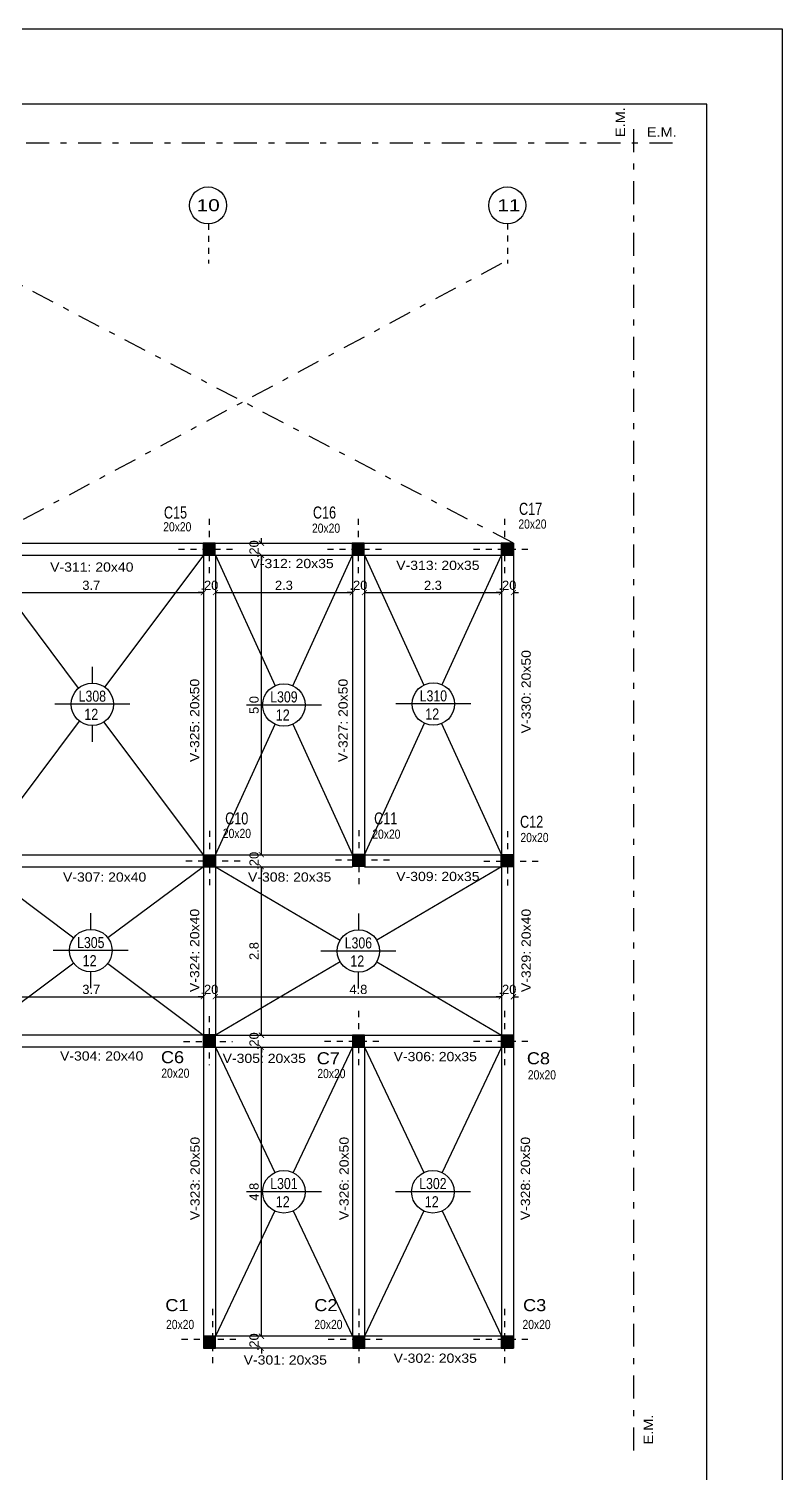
# Model space of a CAD drawing. Header units: millimetres. Extents: x 190.8 to 271.9, y 200.6 to 238.1.
# Drawn here: x 203.31 to 215.81, y 214.15 to 238.12 of the extents above; entities that cross this region are included whole.
import ezdxf
from ezdxf.enums import TextEntityAlignment as Align

# ---------------------------------------------------------------- set-up
doc = ezdxf.new("R2010")
doc.units = ezdxf.units.MM
doc.linetypes.add('DASHDOT', pattern=[25.4, 12.7, -6.35, 0, -6.35])
doc.linetypes.add('DASHDOT2', pattern=[0.5, 0.25, -0.125, 0, -0.125])
for name, color, linetype in [('COLUMNA RECT', 3, 'Continuous'), ('COLUMNA REF', 3, 'Continuous'), ('COLUMNAS EJES', 1, 'Continuous'), ('Cotas', 7, 'Continuous'), ('Ejes', 8, 'Continuous'), ('Pórticos', 3, 'Continuous'), ('Recuadro', 1, 'Continuous'), ('Textos', 2, 'Continuous'), ('VIG_DIMEN', 3, 'Continuous'), ('VIGAS', 5, 'Continuous')]:
    doc.layers.add(name, color=color, linetype=linetype)
doc.styles.get("Standard").update_dxf_attribs({"font": 'ARIAL.TTF'})
doc.dimstyles.get("Standard").update_dxf_attribs({"dimscale": 0.85, "dimtxt": 0.18, "dimasz": 0.1, "dimexe": 0.1, "dimexo": 0.06, "dimgap": 0.05, "dimtad": 1, "dimzin": 4, "dimdsep": 46, "dimtxsty": 'Standard', "dimblk1": 'ARCHTICK', "dimblk2": 'ARCHTICK', "dimsah": 1, "dimcen": 0.1, "dimse1": 1, "dimse2": 1, "dimclrd": 8, "dimclre": 8, "dimclrt": 1, "dimadec": 0, "dimazin": 1, "dimtfac": 1, "dimtix": 1, "dimtofl": 0, "dimtmove": 2, "dimatfit": 3, "dimldrblk": 'ARCHTICK', "dimfxl": 0, "dimtolj": 1, "dimtzin": 4, "dimarcsym": 0})

# ---------------------------------------------------------------- blocks, each defined once
blk = doc.blocks.new('_ARCHTICK')
at = {"color": 0, "linetype": 'ByBlock', "const_width": 0.15}
blk.add_lwpolyline([(-0.5, -0.5), (0.5, 0.5)], dxfattribs=at)
blk = doc.blocks.new('*D102')
at = {"layer": 'Cotas', "color": 8, "lineweight": -2}
blk.add_line((202.481, 228.765), (206.201, 228.765), dxfattribs=at)
at = {"layer": 'DEFPOINTS', "color": 0}
for p in [(202.481, 228.765), (206.201, 228.765), (206.201, 228.765)]:
    blk.add_point(p, dxfattribs=at)
at = {"layer": 'Cotas', "color": 8, "lineweight": -2, "xscale": 0.085, "yscale": 0.085, "zscale": 0.085, "rotation": 180}
blk.add_blockref('_ARCHTICK', (202.481, 228.765), dxfattribs=at)
at = {"layer": 'Cotas', "color": 8, "lineweight": -2, "xscale": 0.085, "yscale": 0.085, "zscale": 0.085}
blk.add_blockref('_ARCHTICK', (206.201, 228.765), dxfattribs=at)
at = {"layer": 'Cotas', "color": 1, "insert": (204.341, 228.885), "char_height": 0.153, "attachment_point": 5}
blk.add_mtext('\\A1;3.7', dxfattribs=at)
blk = doc.blocks.new('*D103')
at = {"layer": 'Cotas', "color": 8, "lineweight": -2}
for p, q in [((206.201, 228.765), (206.116, 228.765)), ((206.401, 228.765), (206.486, 228.765))]:
    blk.add_line(p, q, dxfattribs=at)
at = {"layer": 'DEFPOINTS', "color": 0}
for p in [(206.201, 228.765), (206.401, 228.765), (206.401, 228.765)]:
    blk.add_point(p, dxfattribs=at)
at = {"layer": 'Cotas', "color": 8, "lineweight": -2, "xscale": 0.085, "yscale": 0.085, "zscale": 0.085}
blk.add_blockref('_ARCHTICK', (206.201, 228.765), dxfattribs=at)
at = {"layer": 'Cotas', "color": 8, "lineweight": -2, "xscale": 0.085, "yscale": 0.085, "zscale": 0.085, "rotation": 180}
blk.add_blockref('_ARCHTICK', (206.401, 228.765), dxfattribs=at)
at = {"layer": 'Cotas', "color": 1, "insert": (206.301, 228.885), "char_height": 0.153, "attachment_point": 5}
blk.add_mtext('\\A1;.20', dxfattribs=at)
blk = doc.blocks.new('*D104')
at = {"layer": 'Cotas', "color": 8, "lineweight": -2}
blk.add_line((206.401, 228.765), (208.674, 228.765), dxfattribs=at)
at = {"layer": 'DEFPOINTS', "color": 0}
for p in [(206.401, 228.765), (208.674, 228.765), (208.674, 228.765)]:
    blk.add_point(p, dxfattribs=at)
at = {"layer": 'Cotas', "color": 8, "lineweight": -2, "xscale": 0.085, "yscale": 0.085, "zscale": 0.085, "rotation": 180}
blk.add_blockref('_ARCHTICK', (206.401, 228.765), dxfattribs=at)
at = {"layer": 'Cotas', "color": 8, "lineweight": -2, "xscale": 0.085, "yscale": 0.085, "zscale": 0.085}
blk.add_blockref('_ARCHTICK', (208.674, 228.765), dxfattribs=at)
at = {"layer": 'Cotas', "color": 1, "insert": (207.538, 228.885), "char_height": 0.153, "attachment_point": 5}
blk.add_mtext('\\A1;2.3', dxfattribs=at)
blk = doc.blocks.new('*D105')
at = {"layer": 'Cotas', "color": 8, "lineweight": -2}
for p, q in [((211.147, 228.765), (211.062, 228.765)), ((211.347, 228.765), (211.432, 228.765))]:
    blk.add_line(p, q, dxfattribs=at)
at = {"layer": 'DEFPOINTS', "color": 0}
for p in [(211.147, 228.765), (211.347, 228.765), (211.347, 228.765)]:
    blk.add_point(p, dxfattribs=at)
at = {"layer": 'Cotas', "color": 8, "lineweight": -2, "xscale": 0.085, "yscale": 0.085, "zscale": 0.085}
blk.add_blockref('_ARCHTICK', (211.147, 228.765), dxfattribs=at)
at = {"layer": 'Cotas', "color": 8, "lineweight": -2, "xscale": 0.085, "yscale": 0.085, "zscale": 0.085, "rotation": 180}
blk.add_blockref('_ARCHTICK', (211.347, 228.765), dxfattribs=at)
at = {"layer": 'Cotas', "color": 1, "insert": (211.247, 228.885), "char_height": 0.153, "attachment_point": 5}
blk.add_mtext('\\A1;.20', dxfattribs=at)
blk = doc.blocks.new('*D109')
at = {"layer": 'Cotas', "color": 8, "lineweight": -2}
for p, q in [((207.164, 216.423), (207.164, 216.508)), ((207.164, 216.223), (207.164, 216.138))]:
    blk.add_line(p, q, dxfattribs=at)
at = {"layer": 'DEFPOINTS', "color": 0}
for p in [(207.164, 216.423), (207.164, 216.423), (207.164, 216.223)]:
    blk.add_point(p, dxfattribs=at)
at = {"layer": 'Cotas', "color": 8, "lineweight": -2, "xscale": 0.085, "yscale": 0.085, "zscale": 0.085}
for p, rotation in [((207.164, 216.423), 270), ((207.164, 216.223), 90)]:
    blk.add_blockref('_ARCHTICK', p, dxfattribs=dict(at, rotation=rotation))
at = {"layer": 'Cotas', "color": 1, "insert": (207.043, 216.323), "char_height": 0.153, "attachment_point": 5, "rotation": 90}
blk.add_mtext('\\A1;.20', dxfattribs=at)
blk = doc.blocks.new('*D110')
at = {"layer": 'Cotas', "color": 8, "lineweight": -2}
blk.add_line((207.164, 216.423), (207.164, 221.219), dxfattribs=at)
at = {"layer": 'DEFPOINTS', "color": 0}
for p in [(207.164, 221.219), (207.164, 221.219), (207.164, 216.423)]:
    blk.add_point(p, dxfattribs=at)
at = {"layer": 'Cotas', "color": 8, "lineweight": -2, "xscale": 0.085, "yscale": 0.085, "zscale": 0.085}
for p, rotation in [((207.164, 221.219), 90), ((207.164, 216.423), 270)]:
    blk.add_blockref('_ARCHTICK', p, dxfattribs=dict(at, rotation=rotation))
at = {"layer": 'Cotas', "color": 1, "insert": (207.043, 218.821), "char_height": 0.153, "attachment_point": 5, "rotation": 90}
blk.add_mtext('\\A1;4.8', dxfattribs=at)
blk = doc.blocks.new('*D111')
at = {"layer": 'Cotas', "color": 8, "lineweight": -2}
for p, q in [((207.164, 221.419), (207.164, 221.504)), ((207.164, 221.219), (207.164, 221.134))]:
    blk.add_line(p, q, dxfattribs=at)
at = {"layer": 'DEFPOINTS', "color": 0}
for p in [(207.164, 221.419), (207.164, 221.419), (207.164, 221.219)]:
    blk.add_point(p, dxfattribs=at)
at = {"layer": 'Cotas', "color": 8, "lineweight": -2, "xscale": 0.085, "yscale": 0.085, "zscale": 0.085}
for p, rotation in [((207.164, 221.419), 270), ((207.164, 221.219), 90)]:
    blk.add_blockref('_ARCHTICK', p, dxfattribs=dict(at, rotation=rotation))
at = {"layer": 'Cotas', "color": 1, "insert": (207.043, 221.319), "char_height": 0.153, "attachment_point": 5, "rotation": 90}
blk.add_mtext('\\A1;.20', dxfattribs=at)
blk = doc.blocks.new('*D112')
at = {"layer": 'Cotas', "color": 8, "lineweight": -2}
blk.add_line((207.164, 221.419), (207.164, 224.214), dxfattribs=at)
at = {"layer": 'DEFPOINTS', "color": 0}
for p in [(207.164, 224.214), (207.164, 224.214), (207.164, 221.419)]:
    blk.add_point(p, dxfattribs=at)
at = {"layer": 'Cotas', "color": 8, "lineweight": -2, "xscale": 0.085, "yscale": 0.085, "zscale": 0.085}
for p, rotation in [((207.164, 224.214), 90), ((207.164, 221.419), 270)]:
    blk.add_blockref('_ARCHTICK', p, dxfattribs=dict(at, rotation=rotation))
at = {"layer": 'Cotas', "color": 1, "insert": (207.043, 222.816), "char_height": 0.153, "attachment_point": 5, "rotation": 90}
blk.add_mtext('\\A1;2.8', dxfattribs=at)
blk = doc.blocks.new('*D113')
at = {"layer": 'Cotas', "color": 8, "lineweight": -2}
for p, q in [((207.164, 224.414), (207.164, 224.499)), ((207.164, 224.214), (207.164, 224.129))]:
    blk.add_line(p, q, dxfattribs=at)
at = {"layer": 'DEFPOINTS', "color": 0}
for p in [(207.164, 224.414), (207.164, 224.414), (207.164, 224.214)]:
    blk.add_point(p, dxfattribs=at)
at = {"layer": 'Cotas', "color": 8, "lineweight": -2, "xscale": 0.085, "yscale": 0.085, "zscale": 0.085}
for p, rotation in [((207.164, 224.414), 270), ((207.164, 224.214), 90)]:
    blk.add_blockref('_ARCHTICK', p, dxfattribs=dict(at, rotation=rotation))
at = {"layer": 'Cotas', "color": 1, "insert": (207.043, 224.314), "char_height": 0.153, "attachment_point": 5, "rotation": 90}
blk.add_mtext('\\A1;.20', dxfattribs=at)
blk = doc.blocks.new('*D114')
at = {"layer": 'Cotas', "color": 8, "lineweight": -2}
blk.add_line((207.164, 224.414), (207.164, 229.385), dxfattribs=at)
at = {"layer": 'DEFPOINTS', "color": 0}
for p in [(207.164, 229.385), (207.164, 229.385), (207.164, 224.414)]:
    blk.add_point(p, dxfattribs=at)
at = {"layer": 'Cotas', "color": 8, "lineweight": -2, "xscale": 0.085, "yscale": 0.085, "zscale": 0.085}
for p, rotation in [((207.164, 229.385), 90), ((207.164, 224.414), 270)]:
    blk.add_blockref('_ARCHTICK', p, dxfattribs=dict(at, rotation=rotation))
at = {"layer": 'Cotas', "color": 1, "insert": (207.043, 226.899), "char_height": 0.153, "attachment_point": 5, "rotation": 90}
blk.add_mtext('\\A1;5.0', dxfattribs=at)
blk = doc.blocks.new('*D115')
at = {"layer": 'Cotas', "color": 8, "lineweight": -2}
for p, q in [((207.164, 229.585), (207.164, 229.67)), ((207.164, 229.385), (207.164, 229.3))]:
    blk.add_line(p, q, dxfattribs=at)
at = {"layer": 'DEFPOINTS', "color": 0}
for p in [(207.164, 229.585), (207.164, 229.585), (207.164, 229.385)]:
    blk.add_point(p, dxfattribs=at)
at = {"layer": 'Cotas', "color": 8, "lineweight": -2, "xscale": 0.085, "yscale": 0.085, "zscale": 0.085}
for p, rotation in [((207.164, 229.585), 270), ((207.164, 229.385), 90)]:
    blk.add_blockref('_ARCHTICK', p, dxfattribs=dict(at, rotation=rotation))
at = {"layer": 'Cotas', "color": 1, "insert": (207.043, 229.485), "char_height": 0.153, "attachment_point": 5, "rotation": 90}
blk.add_mtext('\\A1;.20', dxfattribs=at)
blk = doc.blocks.new('*D98')
at = {"layer": 'DEFPOINTS', "color": 0}
for p in [(208.674, 228.765), (208.874, 228.765), (208.874, 228.765)]:
    blk.add_point(p, dxfattribs=at)
at = {"layer": 'VIGAS', "color": 8, "lineweight": -2}
for p, q in [((208.674, 228.765), (208.589, 228.765)), ((208.874, 228.765), (208.959, 228.765))]:
    blk.add_line(p, q, dxfattribs=at)
at = {"layer": 'VIGAS', "color": 8, "lineweight": -2, "xscale": 0.085, "yscale": 0.085, "zscale": 0.085}
blk.add_blockref('_ARCHTICK', (208.674, 228.765), dxfattribs=at)
at = {"layer": 'VIGAS', "color": 8, "lineweight": -2, "xscale": 0.085, "yscale": 0.085, "zscale": 0.085, "rotation": 180}
blk.add_blockref('_ARCHTICK', (208.874, 228.765), dxfattribs=at)
at = {"layer": 'VIGAS', "color": 1, "insert": (208.774, 228.885), "char_height": 0.153, "attachment_point": 5}
blk.add_mtext('\\A1;.20', dxfattribs=at)
blk = doc.blocks.new('*D99')
at = {"layer": 'Cotas', "color": 8, "lineweight": -2}
blk.add_line((208.874, 228.765), (211.147, 228.765), dxfattribs=at)
at = {"layer": 'DEFPOINTS', "color": 0}
for p in [(208.874, 228.765), (211.147, 228.765), (211.147, 228.765)]:
    blk.add_point(p, dxfattribs=at)
at = {"layer": 'Cotas', "color": 8, "lineweight": -2, "xscale": 0.085, "yscale": 0.085, "zscale": 0.085, "rotation": 180}
blk.add_blockref('_ARCHTICK', (208.874, 228.765), dxfattribs=at)
at = {"layer": 'Cotas', "color": 8, "lineweight": -2, "xscale": 0.085, "yscale": 0.085, "zscale": 0.085}
blk.add_blockref('_ARCHTICK', (211.147, 228.765), dxfattribs=at)
at = {"layer": 'Cotas', "color": 1, "insert": (210.011, 228.885), "char_height": 0.153, "attachment_point": 5}
blk.add_mtext('\\A1;2.3', dxfattribs=at)
blk = doc.blocks.new('*D90')
at = {"layer": 'Cotas', "color": 8, "lineweight": -2}
blk.add_line((202.481, 222.058), (206.201, 222.058), dxfattribs=at)
at = {"layer": 'DEFPOINTS', "color": 0}
for p in [(202.481, 222.058), (206.201, 222.058), (206.201, 222.058)]:
    blk.add_point(p, dxfattribs=at)
at = {"layer": 'Cotas', "color": 8, "lineweight": -2, "xscale": 0.085, "yscale": 0.085, "zscale": 0.085, "rotation": 180}
blk.add_blockref('_ARCHTICK', (202.481, 222.058), dxfattribs=at)
at = {"layer": 'Cotas', "color": 8, "lineweight": -2, "xscale": 0.085, "yscale": 0.085, "zscale": 0.085}
blk.add_blockref('_ARCHTICK', (206.201, 222.058), dxfattribs=at)
at = {"layer": 'Cotas', "color": 1, "insert": (204.341, 222.178), "char_height": 0.153, "attachment_point": 5}
blk.add_mtext('\\A1;3.7', dxfattribs=at)
blk = doc.blocks.new('*D91')
at = {"layer": 'DEFPOINTS', "color": 0}
for p in [(206.201, 222.058), (206.401, 222.058), (206.401, 222.058)]:
    blk.add_point(p, dxfattribs=at)
at = {"layer": 'Ejes', "color": 8, "lineweight": -2}
for p, q in [((206.201, 222.058), (206.116, 222.058)), ((206.401, 222.058), (206.486, 222.058))]:
    blk.add_line(p, q, dxfattribs=at)
at = {"layer": 'Ejes', "color": 8, "lineweight": -2, "xscale": 0.085, "yscale": 0.085, "zscale": 0.085}
blk.add_blockref('_ARCHTICK', (206.201, 222.058), dxfattribs=at)
at = {"layer": 'Ejes', "color": 8, "lineweight": -2, "xscale": 0.085, "yscale": 0.085, "zscale": 0.085, "rotation": 180}
blk.add_blockref('_ARCHTICK', (206.401, 222.058), dxfattribs=at)
at = {"layer": 'Ejes', "color": 1, "insert": (206.301, 222.178), "char_height": 0.153, "attachment_point": 5}
blk.add_mtext('\\A1;.20', dxfattribs=at)
blk = doc.blocks.new('*D92')
at = {"layer": 'Cotas', "color": 8, "lineweight": -2}
blk.add_line((206.401, 222.058), (211.147, 222.058), dxfattribs=at)
at = {"layer": 'DEFPOINTS', "color": 0}
for p in [(206.401, 222.058), (211.147, 222.058), (211.147, 222.058)]:
    blk.add_point(p, dxfattribs=at)
at = {"layer": 'Cotas', "color": 8, "lineweight": -2, "xscale": 0.085, "yscale": 0.085, "zscale": 0.085, "rotation": 180}
blk.add_blockref('_ARCHTICK', (206.401, 222.058), dxfattribs=at)
at = {"layer": 'Cotas', "color": 8, "lineweight": -2, "xscale": 0.085, "yscale": 0.085, "zscale": 0.085}
blk.add_blockref('_ARCHTICK', (211.147, 222.058), dxfattribs=at)
at = {"layer": 'Cotas', "color": 1, "insert": (208.774, 222.178), "char_height": 0.153, "attachment_point": 5}
blk.add_mtext('\\A1;4.8', dxfattribs=at)
blk = doc.blocks.new('*D93')
at = {"layer": 'DEFPOINTS', "color": 0}
for p in [(211.147, 222.058), (211.347, 222.058), (211.347, 222.058)]:
    blk.add_point(p, dxfattribs=at)
at = {"layer": 'Ejes', "color": 8, "lineweight": -2}
for p, q in [((211.147, 222.058), (211.062, 222.058)), ((211.347, 222.058), (211.432, 222.058))]:
    blk.add_line(p, q, dxfattribs=at)
at = {"layer": 'Ejes', "color": 8, "lineweight": -2, "xscale": 0.085, "yscale": 0.085, "zscale": 0.085}
blk.add_blockref('_ARCHTICK', (211.147, 222.058), dxfattribs=at)
at = {"layer": 'Ejes', "color": 8, "lineweight": -2, "xscale": 0.085, "yscale": 0.085, "zscale": 0.085, "rotation": 180}
blk.add_blockref('_ARCHTICK', (211.347, 222.058), dxfattribs=at)
at = {"layer": 'Ejes', "color": 1, "insert": (211.247, 222.178), "char_height": 0.153, "attachment_point": 5}
blk.add_mtext('\\A1;.20', dxfattribs=at)

msp = doc.modelspace()

# ---------------------------------------------------------------- hatches: boundary and pattern name
at = {"layer": 'COLUMNAS EJES'}
for points in [[(206.397, 229.586), (206.196, 229.586), (206.196, 229.385), (206.397, 229.385)], [(208.87, 229.586), (208.669, 229.586), (208.669, 229.385), (208.87, 229.385)], [(211.347, 229.586), (211.146, 229.586), (211.146, 229.385), (211.347, 229.385)], [(206.404, 224.407), (206.203, 224.407), (206.203, 224.206), (206.404, 224.206)], [(208.882, 224.422), (208.681, 224.422), (208.681, 224.221), (208.882, 224.221)], [(211.346, 224.416), (211.145, 224.416), (211.145, 224.215), (211.346, 224.215)], [(206.4, 221.423), (206.199, 221.423), (206.199, 221.222), (206.4, 221.222)], [(208.875, 221.419), (208.674, 221.419), (208.674, 221.218), (208.875, 221.218)], [(211.347, 221.419), (211.146, 221.419), (211.146, 221.218), (211.347, 221.218)], [(206.402, 216.424), (206.201, 216.424), (206.201, 216.223), (206.402, 216.223)], [(208.881, 216.424), (208.68, 216.424), (208.68, 216.223), (208.881, 216.223)], [(211.347, 216.424), (211.146, 216.424), (211.146, 216.223), (211.347, 216.223)]]:
    msp.add_hatch(color=256, dxfattribs=at).paths.add_polyline_path(points)

# ---------------------------------------------------------------- linework, layer by layer
at = {"color": 6}
msp.add_line((214.556, 204.643), (214.556, 236.87), dxfattribs=at)
msp.add_lwpolyline([(214.556, 236.87), (193.306, 236.87)], dxfattribs=at)
at = {"layer": 'COLUMNA RECT'}
for points in [[(206.397, 229.586), (206.196, 229.586), (206.196, 229.385), (206.397, 229.385)], [(208.87, 229.586), (208.669, 229.586), (208.669, 229.385), (208.87, 229.385)], [(211.347, 229.586), (211.146, 229.586), (211.146, 229.385), (211.347, 229.385)], [(206.203, 224.407), (206.404, 224.407), (206.404, 224.206), (206.203, 224.206)], [(208.681, 224.422), (208.882, 224.422), (208.882, 224.221), (208.681, 224.221)], [(211.145, 224.416), (211.346, 224.416), (211.346, 224.215), (211.145, 224.215)], [(206.4, 221.423), (206.199, 221.423), (206.199, 221.222), (206.4, 221.222)], [(208.875, 221.419), (208.674, 221.419), (208.674, 221.218), (208.875, 221.218)], [(211.347, 221.419), (211.146, 221.419), (211.146, 221.218), (211.347, 221.218)], [(206.402, 216.424), (206.201, 216.424), (206.201, 216.223), (206.402, 216.223)], [(208.881, 216.424), (208.68, 216.424), (208.68, 216.223), (208.881, 216.223)], [(211.347, 216.424), (211.146, 216.424), (211.146, 216.223), (211.347, 216.223)]]:
    msp.add_lwpolyline(points, close=True, dxfattribs=at)
at = {"layer": 'COLUMNAS EJES', "linetype": 'DASHDOT2', "ltscale": 0.3}
for p, q in [((206.284, 234.886), (206.284, 234.226)), ((211.247, 234.889), (211.247, 234.226)), ((206.297, 229.987), (206.297, 229.012)), ((208.77, 229.987), (208.77, 229.012)), ((211.197, 229.987), (211.197, 229.012)), ((205.786, 229.485), (206.761, 229.485)), ((208.259, 229.485), (209.235, 229.485)), ((210.687, 229.485), (211.662, 229.485)), ((206.303, 224.809), (206.303, 223.833)), ((208.781, 224.824), (208.781, 223.848)), ((211.247, 224.804), (211.247, 223.828)), ((206.813, 224.307), (205.838, 224.307)), ((209.292, 224.322), (208.316, 224.322)), ((211.758, 224.302), (210.782, 224.302)), ((206.299, 221.733), (206.299, 220.92)), ((208.775, 221.821), (208.775, 220.845)), ((211.197, 221.821), (211.197, 220.845)), ((205.874, 221.314), (206.687, 221.314)), ((208.214, 221.319), (209.189, 221.319)), ((210.687, 221.319), (211.662, 221.319)), ((206.351, 216.875), (206.351, 215.9)), ((208.781, 216.875), (208.781, 215.9)), ((211.197, 216.875), (211.197, 215.9)), ((205.841, 216.373), (206.816, 216.373)), ((208.271, 216.373), (209.246, 216.373)), ((210.687, 216.373), (211.662, 216.373))]:
    msp.add_line(p, q, dxfattribs=at)
at = {"layer": 'Ejes', "linetype": 'DASHDOT', "ltscale": 0.03}
for p, q in [((211.147, 234.226), (202.481, 229.585)), ((211.347, 229.585), (202.481, 234.226))]:
    msp.add_line(p, q, dxfattribs=at)
at = {"layer": 'Ejes', "linetype": 'Continuous', "ltscale": 0.1}
for p, q in [((204.131, 227.18), (202.481, 229.385)), ((206.201, 229.385), (204.564, 227.198)), ((204.142, 226.633), (202.481, 224.414)), ((206.201, 224.414), (204.553, 226.616))]:
    msp.add_line(p, q, dxfattribs=at)
at = {"layer": 'Ejes'}
for p, q in [((204.359, 227.263), (204.359, 227.533)), ((204.982, 226.911), (203.736, 226.911)), ((204.982, 226.911), (203.736, 226.911)), ((208.161, 226.899), (206.915, 226.899)), ((210.641, 226.916), (209.396, 226.916)), ((204.359, 226.288), (204.359, 226.558)), ((204.333, 223.175), (204.333, 223.445)), ((208.774, 223.439), (208.774, 223.169)), ((204.956, 222.823), (203.71, 222.823)), ((209.397, 222.816), (208.151, 222.816)), ((204.333, 222.2), (204.333, 222.47)), ((208.774, 222.193), (208.774, 222.463)), ((208.161, 218.821), (206.915, 218.821)), ((210.633, 218.821), (209.388, 218.821))]:
    msp.add_line(p, q, dxfattribs=at)
at = {"layer": 'Ejes', "linetype": 'DASHDOT', "ltscale": 0.03}
for points in [[(213.347, 214.526), (213.347, 236.613)], [(213.985, 236.226), (195.283, 236.226)]]:
    msp.add_lwpolyline(points, dxfattribs=at)
at = {"layer": 'Ejes'}
for points in [[(206.401, 229.385), (207.391, 227.22)], [(207.685, 227.22), (208.674, 229.385)], [(208.874, 229.385), (209.859, 227.231)], [(210.165, 227.237), (211.147, 229.385)], [(206.401, 224.414), (207.391, 226.579)], [(207.685, 226.579), (208.674, 224.414)], [(208.874, 224.414), (209.872, 226.596)], [(210.152, 226.59), (211.147, 224.414)], [(202.481, 224.214), (204.051, 223.034)], [(206.201, 224.214), (204.616, 223.033)], [(206.401, 224.214), (208.47, 222.995)], [(211.147, 224.214), (209.078, 222.995)], [(204.05, 222.612), (202.481, 221.444)], [(204.615, 222.611), (206.201, 221.419)], [(208.47, 222.637), (206.401, 221.419)], [(209.078, 222.637), (211.147, 221.419)], [(206.401, 221.219), (207.387, 219.14)], [(208.674, 221.219), (207.689, 219.14)], [(208.874, 221.219), (209.86, 219.14)], [(211.147, 221.219), (210.162, 219.14)], [(207.387, 218.502), (206.401, 216.423)], [(207.689, 218.502), (208.674, 216.423)], [(209.86, 218.502), (208.874, 216.423)], [(210.162, 218.502), (211.147, 216.423)]]:
    msp.add_lwpolyline(points, dxfattribs=at)
for centre in [(204.359, 226.911), (207.538, 226.899), (210.018, 226.916), (204.333, 222.823), (208.774, 222.816), (207.538, 218.821), (210.011, 218.821)]:
    msp.add_circle(centre, 0.353, dxfattribs=at)
at = {"layer": 'Pórticos', "linetype": 'Continuous', "ltscale": 0.1}
for centre in [(206.279, 235.191), (211.244, 235.191)]:
    msp.add_circle(centre, 0.307, dxfattribs=at)
at = {"layer": 'Recuadro'}
for p, q in [((190.806, 238.12), (215.806, 238.12)), ((215.806, 238.12), (215.806, 203.393))]:
    msp.add_line(p, q, dxfattribs=at)
at = {"layer": 'VIGAS', "linetype": 'Continuous', "ltscale": 0.1}
for p, q in [((202.481, 229.585), (206.201, 229.585)), ((202.481, 229.385), (206.201, 229.385)), ((206.201, 229.585), (211.347, 229.585)), ((206.201, 229.385), (206.201, 224.414)), ((206.401, 229.385), (206.401, 224.214)), ((208.674, 229.385), (208.674, 224.414)), ((208.874, 229.385), (208.874, 224.414)), ((211.147, 229.385), (211.147, 221.419)), ((211.347, 229.585), (211.347, 221.419)), ((206.401, 227.772), (206.401, 221.419)), ((202.481, 224.414), (208.674, 224.414)), ((208.874, 224.414), (211.147, 224.414)), ((202.481, 224.214), (208.674, 224.214)), ((208.874, 224.214), (211.147, 224.214)), ((206.401, 221.419), (208.674, 221.419)), ((208.874, 221.419), (211.147, 221.419)), ((211.347, 221.419), (211.347, 216.223)), ((206.401, 221.219), (206.401, 216.423)), ((208.674, 221.219), (208.674, 216.423)), ((208.874, 221.219), (208.874, 216.423)), ((211.147, 221.219), (211.147, 216.423))]:
    msp.add_line(p, q, dxfattribs=at)
for points in [[(206.401, 229.385), (208.674, 229.385)], [(208.874, 229.385), (211.147, 229.385)], [(206.201, 224.214), (206.201, 221.419)], [(206.201, 221.419), (202.506, 221.419)], [(206.201, 221.219), (202.506, 221.219)], [(206.201, 221.219), (206.201, 216.223)], [(206.401, 221.219), (208.674, 221.219)], [(208.874, 221.219), (211.147, 221.219)], [(211.347, 216.223), (206.201, 216.223)], [(208.674, 216.423), (206.401, 216.423)], [(211.147, 216.423), (208.874, 216.423)]]:
    msp.add_lwpolyline(points, dxfattribs=at)

# ---------------------------------------------------------------- texts
at = {"layer": 'COLUMNA REF'}
for s, width, p, p2 in [('C15', 0.749194, (205.547, 229.994), (205.931, 229.994)), ('C16', 0.749194, (208.02, 229.994), (208.404, 229.994)), ('C17', 0.749194, (211.44, 230.055), (211.824, 230.055)), ('C10', 0.749194, (206.563, 224.917), (206.947, 224.917)), ('C11', 0.749194, (209.035, 224.917), (209.419, 224.917)), ('C12', 0.749194, (211.457, 224.861), (211.841, 224.861)), ('C6', 1.075141, (205.497, 220.954), (205.881, 220.954)), ('C7', 1.075141, (208.083, 220.936), (208.467, 220.936)), ('C8', 1.075141, (211.57, 220.936), (211.954, 220.936)), ('C1', 1.075141, (205.57, 216.839), (205.954, 216.839)), ('C2', 1.075141, (208.042, 216.839), (208.426, 216.839)), ('C3', 1.075141, (211.507, 216.839), (211.891, 216.839))]:
    msp.add_text(s, height=0.2, dxfattribs=dict(at, width=width)).set_placement(p, p2, align=Align.FIT)
at = {"layer": 'Cotas', "width": 0.8}
for p in [(205.535, 229.78), (208.004, 229.757), (211.429, 229.825), (206.525, 224.691), (209.005, 224.679), (211.463, 224.623), (205.503, 220.712), (208.093, 220.706), (211.586, 220.684), (205.582, 216.541), (208.043, 216.541), (211.497, 216.541)]:
    msp.add_text('20x20', height=0.1533, dxfattribs=at).set_placement(p)
at = {"layer": 'Pórticos', "linetype": 'Continuous', "ltscale": 0.1, "width": 1.23561}
for s, p, p2 in [('10', (206.089, 235.094), (206.473, 235.094)), ('11', (211.079, 235.094), (211.463, 235.094))]:
    msp.add_text(s, height=0.2, dxfattribs=at).set_placement(p, p2, align=Align.FIT)
at = {"layer": 'Textos'}
for s, width, p, p2 in [('L308', 0.793414, (204.132, 226.954), (204.586, 226.954)), ('L309', 0.793414, (207.311, 226.942), (207.765, 226.942)), ('L310', 0.793414, (209.792, 226.959), (210.245, 226.959)), ('12', 0.813074, (204.224, 226.653), (204.457, 226.653)), ('12', 0.813074, (207.402, 226.641), (207.635, 226.641)), ('12', 0.813074, (209.883, 226.658), (210.115, 226.658)), ('L305', 0.793414, (204.106, 222.865), (204.56, 222.865)), ('L306', 0.793414, (208.547, 222.859), (209.001, 222.859)), ('12', 0.813074, (204.197, 222.564), (204.43, 222.564)), ('12', 0.813074, (208.639, 222.558), (208.871, 222.558)), ('L301', 0.793414, (207.311, 218.865), (207.765, 218.865)), ('L302', 0.793414, (209.784, 218.865), (210.237, 218.865)), ('12', 0.813074, (207.402, 218.563), (207.635, 218.563)), ('12', 0.813074, (209.875, 218.563), (210.108, 218.563))]:
    msp.add_text(s, height=0.184, dxfattribs=dict(at, width=width)).set_placement(p, p2, align=Align.FIT)
at = {"layer": 'VIG_DIMEN'}
for s, width, p, p2 in [('E.M.', 1.130443, (213.197, 236.324), (213.197, 236.821)), ('V-330: 20x50', 1.08479, (211.634, 226.429), (211.634, 227.811)), ('V-325: 20x50', 1.08479, (206.133, 225.952), (206.133, 227.334)), ('V-327: 20x50', 1.08479, (208.596, 225.952), (208.596, 227.334)), ('V-324: 20x40', 1.08479, (206.133, 222.134), (206.133, 223.516)), ('V-329: 20x40', 1.08479, (211.634, 222.134), (211.634, 223.516)), ('V-323: 20x50', 1.08479, (206.14, 218.349), (206.14, 219.731)), ('V-326: 20x50', 1.08479, (208.613, 218.349), (208.613, 219.731)), ('V-328: 20x50', 1.08479, (211.623, 218.349), (211.623, 219.731)), ('E.M.', 1.130443, (213.663, 214.626), (213.663, 215.123))]:
    msp.add_text(s, height=0.1533, rotation=90, dxfattribs=dict(at, width=width)).set_placement(p, p2, align=Align.FIT)
for s, width, p, p2 in [('E.M.', 1.130443, (213.56, 236.331), (214.057, 236.331)), ('V-311: 20x40', 1.08479, (203.659, 229.112), (205.041, 229.112)), ('V-312: 20x35', 1.08479, (206.983, 229.171), (208.365, 229.171)), ('V-313: 20x35', 1.08479, (209.402, 229.141), (210.784, 229.141)), ('V-307: 20x40', 1.08479, (203.872, 223.967), (205.254, 223.967)), ('V-308: 20x35', 1.08479, (206.942, 223.967), (208.324, 223.967)), ('V-309: 20x35', 1.08479, (209.402, 223.977), (210.784, 223.977)), ('V-304: 20x40', 1.08479, (203.823, 220.998), (205.205, 220.998)), ('V-305: 20x35', 1.08479, (206.521, 220.959), (207.903, 220.959)), ('V-306: 20x35', 1.08479, (209.359, 220.988), (210.741, 220.988)), ('V-301: 20x35', 1.08479, (206.87, 215.953), (208.252, 215.953)), ('V-302: 20x35', 1.08479, (209.359, 215.982), (210.741, 215.982))]:
    msp.add_text(s, height=0.1533, dxfattribs=dict(at, width=width)).set_placement(p, p2, align=Align.FIT)

# ---------------------------------------------------------------- dimensions: what is measured, and where the dimension line sits
at = {"layer": 'Cotas'}
for base, p1, p2, angle, picture, middle in [((207.164, 229.585), (207.164, 229.385), (207.164, 229.585), 90, '*D115', (207.043, 229.485)), ((206.401, 228.765), (206.201, 228.765), (206.401, 228.765), 180, '*D103', (206.301, 228.885)), ((211.347, 228.765), (211.147, 228.765), (211.347, 228.765), 180, '*D105', (211.247, 228.885)), ((207.164, 224.414), (207.164, 224.214), (207.164, 224.414), 90, '*D113', (207.043, 224.314)), ((207.164, 221.419), (207.164, 221.219), (207.164, 221.419), 90, '*D111', (207.043, 221.319)), ((207.164, 216.423), (207.164, 216.223), (207.164, 216.423), 90, '*D109', (207.043, 216.323))]:
    dim = msp.add_linear_dim(base=base, p1=p1, p2=p2, angle=angle, dimstyle='Standard', dxfattribs=at)
    dim.commit()
    dim.dimension.update_dxf_attribs({"geometry": picture, "text_midpoint": middle})
for base, p1, p2, angle, override, picture, middle in [((207.164, 229.385), (207.164, 224.414), (207.164, 229.385), 90, {"dimdec": 1}, '*D114', (207.043, 226.899)), ((206.201, 228.765), (202.481, 228.765), (206.201, 228.765), 180, {"dimdec": 1}, '*D102', (204.341, 228.885)), ((208.674, 228.765), (206.401, 228.765), (208.674, 228.765), 180, {"dimdec": 1}, '*D104', (207.538, 228.885)), ((207.164, 224.214), (207.164, 221.419), (207.164, 224.214), 90, {"dimdec": 1, "dimrnd": 0}, '*D112', (207.043, 222.816)), ((207.164, 221.219), (207.164, 216.423), (207.164, 221.219), 90, {"dimdec": 1}, '*D110', (207.043, 218.821))]:
    dim = msp.add_linear_dim(base=base, p1=p1, p2=p2, angle=angle, dimstyle='Standard', override=override, dxfattribs=at)
    dim.commit()
    dim.dimension.update_dxf_attribs({"geometry": picture, "text_midpoint": middle})
for base, p1, p2, picture, middle in [((211.147, 228.765), (208.874, 228.765), (211.147, 228.765), '*D99', (210.011, 228.885)), ((206.201, 222.058), (202.481, 222.058), (206.201, 222.058), '*D90', (204.341, 222.178))]:
    dim = msp.add_linear_dim(base=base, p1=p1, p2=p2, dimstyle='Standard', override={"dimdec": 1}, dxfattribs=at)
    dim.commit()
    dim.dimension.update_dxf_attribs({"geometry": picture, "text_midpoint": middle})
dim = msp.add_linear_dim(base=(211.147, 222.058), p1=(206.401, 222.058), p2=(211.147, 222.058), text='4.8', dimstyle='Standard', override={"dimdec": 1}, dxfattribs=at)
dim.commit()
dim.dimension.update_dxf_attribs({"geometry": '*D92', "text_midpoint": (208.774, 222.178)})
at = {"layer": 'Ejes'}
for base, p1, p2, picture, middle in [((206.401, 222.058), (206.201, 222.058), (206.401, 222.058), '*D91', (206.301, 222.178)), ((211.347, 222.058), (211.147, 222.058), (211.347, 222.058), '*D93', (211.247, 222.178))]:
    dim = msp.add_linear_dim(base=base, p1=p1, p2=p2, dimstyle='Standard', dxfattribs=at)
    dim.commit()
    dim.dimension.update_dxf_attribs({"geometry": picture, "text_midpoint": middle})
at = {"layer": 'VIGAS'}
dim = msp.add_linear_dim(base=(208.874, 228.765), p1=(208.674, 228.765), p2=(208.874, 228.765), dimstyle='Standard', dxfattribs=at)
dim.commit()
dim.dimension.update_dxf_attribs({"geometry": '*D98', "text_midpoint": (208.774, 228.885)})

doc.saveas('drawing.dxf')
